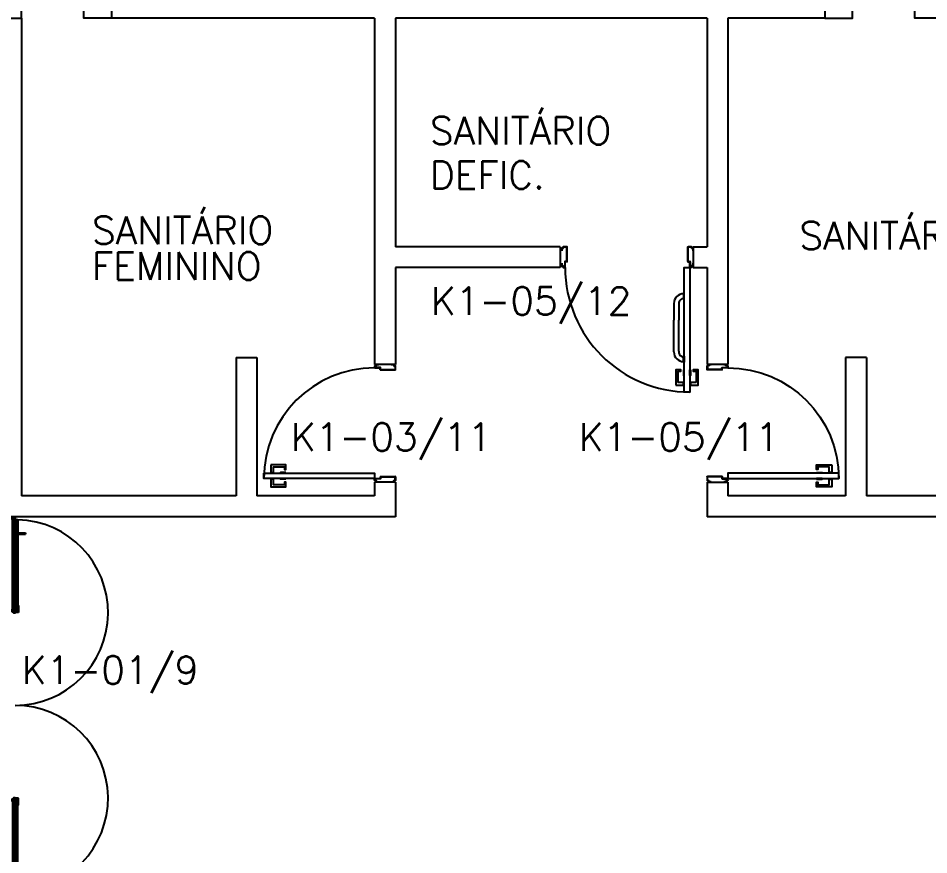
# Model space of a CAD drawing. Header units: millimetres. Extents: x 2801 to 3319, y 1187 to 1422.
# Drawn here: x 3045.7 to 3052.27, y 1351.36 to 1357.4 of the extents above; entities that cross this region are included whole.
import ezdxf

# ---------------------------------------------------------------- set-up
doc = ezdxf.new("R2010")
doc.units = ezdxf.units.MM
for name, color, linetype in [('AR-ALV', 2, 'Continuous'), ('AR-ESTC', 3, 'Continuous'), ('AR-PORTA', 1, 'Continuous'), ('AR-VIDRO', 1, 'Continuous'), ('ENDEREÇO', 2, 'Continuous'), ('maçaneta', 1, 'Continuous'), ('montantes', 1, 'Continuous'), ('mov', 1, 'Continuous'), ('PM-PERFIL U-C', 2, 'Continuous'), ('PM-PUXADOR-V', 1, 'Continuous'), ('pm1', 2, 'Continuous'), ('pm2', 2, 'Continuous'), ('TEXTO', 2, 'Continuous')]:
    doc.layers.add(name, color=color, linetype=linetype)
doc.styles.add('UNB-100', font='simplex.shx', dxfattribs={"height": 0.2})
doc.styles.add('UNB1-100', font='simplex.shx', dxfattribs={"height": 0.2})

# ---------------------------------------------------------------- blocks, each defined once
blk = doc.blocks.new('PV1')
at = {"layer": 'AR-VIDRO'}
for p, q in [((0.6825, 0.02), (0.005, 0.02)), ((0.6825, 0.005), (0.005, 0.005)), ((0.0215, 0.0443), (0.0215, 0.0293)), ((0.0215, 0.0443), (0.6875, 0.0443)), ((0.0215, 0.0293), (0.6875, 0.0293)), ((2.7035, 0.0443), (2.0375, 0.0443)), ((2.7035, 0.0293), (2.0375, 0.0293)), ((2.0425, 0.02), (2.72, 0.02)), ((2.0425, 0.005), (2.72, 0.005)), ((2.7035, 0.0443), (2.7035, 0.0293))]:
    blk.add_line(p, q, dxfattribs=at)
at = {"layer": 'maçaneta'}
for p, q in [((0.1165, 0.0993), (0.1265, 0.0993)), ((0.1165, 0.0493), (0.1165, 0.0993)), ((0.1265, 0.0493), (0.1265, 0.0993)), ((2.5985, 0.0493), (2.5985, 0.0993)), ((2.6085, 0.0993), (2.5985, 0.0993)), ((2.6085, 0.0493), (2.6085, 0.0993)), ((0.1115, 0.0443), (0.1115, 0.0493)), ((0.1115, 0.0493), (0.1315, 0.0493)), ((0.1315, 0.0443), (0.1315, 0.0493)), ((2.6135, 0.0493), (2.5935, 0.0493)), ((2.5935, 0.0443), (2.5935, 0.0493)), ((2.6135, 0.0443), (2.6135, 0.0493))]:
    blk.add_line(p, q, dxfattribs=at)
at = {"layer": 'montantes'}
for p, q in [((0, 0), (0, 0.025)), ((0, 0.025), (0.02, 0.025)), ((0, 0), (0.02, 0)), ((0.005, 0.005), (0.005, 0.02)), ((0.02, 0.02), (0.02, 0.025)), ((0.02, 0), (0.02, 0.005)), ((0.6425, 0.0493), (0.6925, 0.0493)), ((0.6425, 0.025), (0.6925, 0.025)), ((0.6875, 0.025), (0.6675, 0.025)), ((0.6675, 0.02), (0.6675, 0.025)), ((0.6675, 0), (0.6675, 0.005)), ((0.6875, 0), (0.6675, 0)), ((0.6825, 0.005), (0.6825, 0.02)), ((0.6875, 0.0443), (0.6875, 0.0293)), ((0.6875, 0), (0.6875, 0.025)), ((0.6925, 0.0493), (0.6925, 0.025)), ((2.0325, 0.0493), (2.0325, 0.025)), ((2.0825, 0.0493), (2.0325, 0.0493)), ((2.0825, 0.025), (2.0325, 0.025)), ((2.0375, 0.0443), (2.0375, 0.0293)), ((2.0375, 0.025), (2.0575, 0.025)), ((2.0375, 0), (2.0375, 0.025)), ((2.0375, 0), (2.0575, 0)), ((2.0425, 0.005), (2.0425, 0.02)), ((2.0575, 0.02), (2.0575, 0.025)), ((2.0575, 0), (2.0575, 0.005)), ((2.705, 0.02), (2.705, 0.025)), ((2.725, 0.025), (2.705, 0.025)), ((2.705, 0), (2.705, 0.005)), ((2.725, 0), (2.705, 0)), ((2.72, 0.005), (2.72, 0.02)), ((2.725, 0), (2.725, 0.025))]:
    blk.add_line(p, q, dxfattribs=at)
for centre in [(0.6925, 0.02), (2.0325, 0.02)]:
    blk.add_circle(centre, 0.005, dxfattribs=at)
for centre, start, end in [((0.6425, 0.0443), 90, 180), ((0.6425, 0.03), 180, 270), ((2.0825, 0.0443), 0, 90), ((2.0825, 0.03), 270, 0)]:
    blk.add_arc(centre, 0.005, start, end, dxfattribs=at)
at = {"layer": 'mov'}
for centre, start, end in [((0.692, 0.025), 0, 178.35472), ((2.033, 0.025), 1.64528, 180)]:
    blk.add_arc(centre, 0.6705, start, end, dxfattribs=at)
blk = doc.blocks.new('PM3')
at = {"layer": 'maçaneta'}
for points in [[(0.02, 0.825), (-0.035, 0.825), (-0.035, 0.715), (0, 0.715), (0, 0.725), (-0.02, 0.725), (-0.02, 0.8035, -0.414214), (-0.0185, 0.805), (0.02, 0.805)], [(0.125, 0.825), (0.07, 0.825), (0.07, 0.805), (0.1085, 0.805, -0.414214), (0.11, 0.8035), (0.11, 0.725), (0.09, 0.725), (0.09, 0.715), (0.125, 0.715)]]:
    blk.add_lwpolyline(points, format="xyb", close=True, dxfattribs=at)
for points in [[(0.02, 0.715), (0.02, 0.755), (0.025, 0.755), (0.025, 0.715)], [(0.07, 0.715), (0.07, 0.755), (0.065, 0.755), (0.065, 0.715)]]:
    blk.add_lwpolyline(points, close=True, dxfattribs=at)
at = {"layer": 'mov'}
blk.add_arc((0.025, 0.075), 0.8, 0, 90, dxfattribs=at)
at = {"layer": 'PM-PERFIL U-C'}
for p, q in [((0.01, 0.065), (0.01, 0.0735)), ((0.0115, 0.075), (0.0235, 0.075)), ((0.012, 0.073), (0.012, 0.0645)), ((0.023, 0.073), (0.012, 0.073)), ((0.023, 0.0335), (0.023, 0.073)), ((0.025, 0.0735), (0.025, 0.034)), ((0.825, 0.0735), (0.825, 0.034)), ((0.8385, 0.075), (0.8265, 0.075)), ((0.827, 0.073), (0.838, 0.073)), ((0.827, 0.0335), (0.827, 0.073)), ((0.838, 0.073), (0.838, 0.0645)), ((0.84, 0.065), (0.84, 0.0735)), ((0, 0.045), (0, 0.0635)), ((0.002, 0.045), (0, 0.045)), ((0.0015, 0.065), (0.01, 0.065)), ((0.002, 0.063), (0.002, 0.045)), ((0.0105, 0.063), (0.002, 0.063)), ((0.038, 0.032), (0.0245, 0.032)), ((0.0385, 0.034), (0.025, 0.034)), ((0.038, 0.032), (0.038, -0.073)), ((0.04, 0.0325), (0.04, -0.0735)), ((0.81, 0.0325), (0.81, -0.0735)), ((0.8115, 0.034), (0.825, 0.034)), ((0.812, 0.032), (0.8255, 0.032)), ((0.812, 0.032), (0.812, -0.073)), ((0.8395, 0.063), (0.848, 0.063)), ((0.8485, 0.065), (0.84, 0.065)), ((0.848, 0.063), (0.848, 0.045)), ((0.848, 0.045), (0.85, 0.045)), ((0.85, 0.045), (0.85, 0.0635)), ((0, -0.045), (0.002, -0.045)), ((0, -0.0635), (0, -0.045)), ((0.01, -0.065), (0.0015, -0.065)), ((0.002, -0.045), (0.002, -0.063)), ((0.002, -0.063), (0.0105, -0.063)), ((0.01, -0.0735), (0.01, -0.065)), ((0.012, -0.0645), (0.012, -0.073)), ((0.838, -0.0645), (0.838, -0.073)), ((0.848, -0.063), (0.8395, -0.063)), ((0.84, -0.0735), (0.84, -0.065)), ((0.84, -0.065), (0.8485, -0.065)), ((0.85, -0.045), (0.848, -0.045)), ((0.848, -0.045), (0.848, -0.063)), ((0.85, -0.0635), (0.85, -0.045)), ((0.0385, -0.075), (0.0115, -0.075)), ((0.012, -0.073), (0.038, -0.073)), ((0.8115, -0.075), (0.8385, -0.075)), ((0.838, -0.073), (0.812, -0.073))]:
    blk.add_line(p, q, dxfattribs=at)
for centre, start, end in [((0.0115, 0.0735), 90, 180), ((0.0235, 0.0735), 360, 90), ((0.8265, 0.0735), 90, 180), ((0.8385, 0.0735), 0, 90), ((0.0015, 0.0635), 90, 180), ((0.0105, 0.0645), 270, 0), ((0.0245, 0.0335), 180, 270), ((0.0385, 0.0325), 0, 90), ((0.8115, 0.0325), 90, 180), ((0.8255, 0.0335), 270, 0), ((0.8395, 0.0645), 180, 270), ((0.8485, 0.0635), 0, 90), ((0.0015, -0.0635), 180, 270), ((0.0105, -0.0645), 0, 90), ((0.8395, -0.0645), 90, 180), ((0.8485, -0.0635), 270, 0), ((0.0115, -0.0735), 180, 270), ((0.0385, -0.0735), 269.93864, 0), ((0.8115, -0.0735), 180, 270.06136), ((0.8385, -0.0735), 270, 0)]:
    blk.add_arc(centre, 0.0015, start, end, dxfattribs=at)
at = {"layer": 'pm1'}
blk.add_lwpolyline([(0.065, 0.875), (0.065, 0.075), (0.025, 0.075), (0.025, 0.875)], close=True, dxfattribs=at)
blk = doc.blocks.new('marco-d')
at = {"layer": 'PM-PERFIL U-C'}
for p, q in [((-0.0135, 0), (-0.0015, 0)), ((-0.025, -0.03), (-0.025, -0.0115)), ((-0.023, -0.03), (-0.025, -0.03)), ((-0.0235, -0.01), (-0.015, -0.01)), ((-0.0145, -0.012), (-0.023, -0.012)), ((-0.023, -0.012), (-0.023, -0.03)), ((-0.015, -0.01), (-0.015, -0.0015)), ((-0.002, -0.002), (-0.013, -0.002)), ((-0.013, -0.002), (-0.013, -0.0105)), ((-0.002, -0.0415), (-0.002, -0.002)), ((0.013, -0.043), (-0.0005, -0.043)), ((0, -0.0015), (0, -0.041)), ((0.0135, -0.041), (0, -0.041)), ((0.013, -0.043), (0.013, -0.148)), ((0.015, -0.0425), (0.015, -0.1485)), ((-0.025, -0.1385), (-0.025, -0.12)), ((-0.025, -0.12), (-0.023, -0.12)), ((-0.023, -0.12), (-0.023, -0.138)), ((-0.015, -0.14), (-0.0235, -0.14)), ((-0.023, -0.138), (-0.0145, -0.138)), ((-0.015, -0.1485), (-0.015, -0.14)), ((0.0135, -0.15), (-0.0135, -0.15)), ((-0.013, -0.1395), (-0.013, -0.148)), ((-0.013, -0.148), (0.013, -0.148))]:
    blk.add_line(p, q, dxfattribs=at)
for centre, start, end in [((-0.0135, -0.0015), 90, 180), ((-0.0015, -0.0015), 360, 90), ((-0.0235, -0.0115), 90, 180), ((-0.0145, -0.0105), 270, 0), ((-0.0005, -0.0415), 180, 270), ((0.0135, -0.0425), 0, 90), ((-0.0235, -0.1385), 180, 270), ((-0.0135, -0.1485), 180, 270), ((-0.0145, -0.1395), 0, 90), ((0.0135, -0.1485), 269.93864, 0)]:
    blk.add_arc(centre, 0.0015, start, end, dxfattribs=at)
blk = doc.blocks.new('marco-e')
at = {"layer": 'PM-PERFIL U-C'}
for p, q in [((-0.015, -0.0425), (-0.015, -0.1485)), ((-0.0135, -0.041), (0, -0.041)), ((-0.013, -0.043), (0.0005, -0.043)), ((-0.013, -0.043), (-0.013, -0.148)), ((0, -0.0015), (0, -0.041)), ((0.0135, 0), (0.0015, 0)), ((0.002, -0.0415), (0.002, -0.002)), ((0.002, -0.002), (0.013, -0.002)), ((0.013, -0.002), (0.013, -0.0105)), ((0.0145, -0.012), (0.023, -0.012)), ((0.015, -0.01), (0.015, -0.0015)), ((0.0235, -0.01), (0.015, -0.01)), ((0.023, -0.012), (0.023, -0.03)), ((0.023, -0.03), (0.025, -0.03)), ((0.025, -0.03), (0.025, -0.0115)), ((0.025, -0.12), (0.023, -0.12)), ((0.023, -0.12), (0.023, -0.138)), ((0.025, -0.1385), (0.025, -0.12)), ((-0.0135, -0.15), (0.0135, -0.15)), ((0.013, -0.148), (-0.013, -0.148)), ((0.013, -0.1395), (0.013, -0.148)), ((0.023, -0.138), (0.0145, -0.138)), ((0.015, -0.14), (0.0235, -0.14)), ((0.015, -0.1485), (0.015, -0.14))]:
    blk.add_line(p, q, dxfattribs=at)
for centre, start, end in [((-0.0135, -0.0425), 90, 180), ((0.0015, -0.0015), 90, 180), ((0.0005, -0.0415), 270, 0), ((0.0145, -0.0105), 180, 270), ((0.0135, -0.0015), 0, 90), ((0.0235, -0.0115), 0, 90), ((-0.0135, -0.1485), 180, 270.06136), ((0.0145, -0.1395), 90, 180), ((0.0135, -0.1485), 270, 0), ((0.0235, -0.1385), 270, 0)]:
    blk.add_arc(centre, 0.0015, start, end, dxfattribs=at)
blk = doc.blocks.new('PM4')
at = {"layer": 'maçaneta'}
for points in [[(0.02, 1), (-0.035, 1), (-0.035, 0.89), (0, 0.89), (0, 0.9), (-0.02, 0.9), (-0.02, 0.9785, -0.414214), (-0.0185, 0.98), (0.02, 0.98)], [(0.125, 1), (0.07, 1), (0.07, 0.98), (0.1085, 0.98, -0.414214), (0.11, 0.9785), (0.11, 0.9), (0.09, 0.9), (0.09, 0.89), (0.125, 0.89)]]:
    blk.add_lwpolyline(points, format="xyb", close=True, dxfattribs=at)
for points in [[(0.02, 0.89), (0.02, 0.93), (0.025, 0.93), (0.025, 0.89)], [(0.07, 0.89), (0.07, 0.93), (0.065, 0.93), (0.065, 0.89)]]:
    blk.add_lwpolyline(points, close=True, dxfattribs=at)
at = {"layer": 'mov'}
blk.add_arc((0.025, 0.15), 0.9, 0, 90, dxfattribs=at)
at = {"layer": 'PM-PUXADOR-V'}
for p, q in [((0.105, 0.755), (0.105, 0.53)), ((0.14, 0.76), (0.14, 0.755)), ((0.14, 0.755), (0.14, 0.53)), ((0.105, 0.415), (0.105, 0.53)), ((0.14, 0.415), (0.14, 0.53)), ((0.105, 0.41), (0.105, 0.415)), ((0.14, 0.41), (0.14, 0.415))]:
    blk.add_line(p, q, dxfattribs=at)
for points in [[(0.065, 0.835), (0.07, 0.835), (0.07, 0.79), (0.065, 0.79)], [(0.065, 0.335), (0.07, 0.335), (0.07, 0.38), (0.065, 0.38)]]:
    blk.add_lwpolyline(points, close=True, dxfattribs=at)
blk.add_lwpolyline([(0.105, 0.755), (0.105, 0.76, 0.414214), (0.07, 0.795)], format="xyb", dxfattribs=at)
for centre, radius, start, end in [((0.07, 0.76), 0.07, 0, 90), ((0.07, 0.41), 0.035, 270, 0), ((0.07, 0.41), 0.07, 270, 0)]:
    blk.add_arc(centre, radius, start, end, dxfattribs=at)
at = {"layer": 'pm2'}
blk.add_lwpolyline([(0.065, 1.05), (0.065, 0.15), (0.025, 0.15), (0.025, 1.05)], close=True, dxfattribs=at)
at = {"layer": 'pm1'}
for name, p in [('marco-d', (0.025, 0.15)), ('marco-e', (0.925, 0.15))]:
    blk.add_blockref(name, p, dxfattribs=at)

msp = doc.modelspace()

# ---------------------------------------------------------------- linework, layer by layer
at = {"layer": 'AR-ALV'}
for p, q in [((3045.7249, 1357.3998), (3045.7249, 1353.9498)), ((3048.2749, 1357.3998), (3046.3749, 1357.3998)), ((3048.2749, 1357.3998), (3048.2749, 1354.8998)), ((3048.4249, 1357.3998), (3048.4249, 1355.7498)), ((3050.6749, 1357.3998), (3048.4249, 1357.3998)), ((3050.6749, 1357.3998), (3050.6749, 1355.7498)), ((3050.8249, 1357.3998), (3050.8249, 1354.8998)), ((3051.5249, 1357.3998), (3050.8249, 1357.3998)), ((3049.6149, 1355.7498), (3048.4249, 1355.7498)), ((3049.6149, 1355.7498), (3049.6149, 1355.5998)), ((3050.5749, 1355.7498), (3050.5749, 1355.5998)), ((3050.5749, 1355.7498), (3050.6749, 1355.7498)), ((3048.4249, 1355.5998), (3048.4249, 1354.8998)), ((3049.6149, 1355.5998), (3048.4249, 1355.5998)), ((3050.5749, 1355.5998), (3050.6749, 1355.5998)), ((3050.6749, 1355.5998), (3050.6749, 1354.8998)), ((3047.2749, 1354.9498), (3047.4249, 1354.9498)), ((3047.2749, 1354.9498), (3047.2749, 1353.9498)), ((3047.4249, 1354.9498), (3047.4249, 1353.9498)), ((3051.6749, 1354.9498), (3051.6749, 1353.9498)), ((3051.8249, 1354.9498), (3051.6749, 1354.9498)), ((3051.8249, 1354.9498), (3051.8249, 1353.9498)), ((3048.4249, 1354.8998), (3048.2749, 1354.8998)), ((3050.8249, 1354.8998), (3050.6749, 1354.8998)), ((3048.4249, 1354.0498), (3048.2749, 1354.0498)), ((3048.2749, 1354.0498), (3048.2749, 1353.9498)), ((3048.4249, 1354.0498), (3048.4249, 1353.7998)), ((3050.6749, 1354.0498), (3050.6749, 1353.7998)), ((3050.6749, 1354.0498), (3050.8249, 1354.0498)), ((3050.8249, 1354.0498), (3050.8249, 1353.9498)), ((3047.2749, 1353.9498), (3045.7249, 1353.9498)), ((3048.2749, 1353.9498), (3047.4249, 1353.9498)), ((3051.6749, 1353.9498), (3050.8249, 1353.9498)), ((3053.6749, 1353.9498), (3051.8249, 1353.9498)), ((3048.4249, 1353.7998), (3045.5249, 1353.7998)), ((3055.1249, 1353.7998), (3050.6749, 1353.7998))]:
    msp.add_line(p, q, dxfattribs=at)
at = {"layer": 'AR-ESTC'}
for points in [[(3045.7249, 1357.9998), (3045.5249, 1357.9998), (3045.5249, 1357.3998), (3045.7249, 1357.3998)], [(3046.1749, 1357.9998), (3046.3749, 1357.9998), (3046.3749, 1357.3998), (3046.1749, 1357.3998)], [(3051.7249, 1357.9998), (3051.5249, 1357.9998), (3051.5249, 1357.3998), (3051.7249, 1357.3998)], [(3052.1749, 1357.9998), (3052.3749, 1357.9998), (3052.3749, 1357.3998), (3052.1749, 1357.3998)]]:
    msp.add_lwpolyline(points, close=True, dxfattribs=at)

# ---------------------------------------------------------------- block references
at = {"layer": 'AR-PORTA'}
for name, p, rotation in [('PM4', (3050.5749, 1355.7498), 180), ('PM3', (3048.3499, 1354.0498), 90), ('PV1', (3045.6549, 1353.7998), 270)]:
    msp.add_blockref(name, p, dxfattribs=dict(at, rotation=rotation))
at = {"layer": 'AR-PORTA', "xscale": -1, "rotation": 270}
msp.add_blockref('PM3', (3050.7499, 1354.0498), dxfattribs=at)

# ---------------------------------------------------------------- texts
at = {"layer": 'ENDEREÇO', "style": 'UNB1-100'}
for s, p in [('K1-05/12', (3048.6799, 1355.2584)), ('K1-03/11', (3047.6688, 1354.2762)), ('K1-05/11', (3049.7471, 1354.2762)), ('K1-01/9', (3045.7266, 1352.5925))]:
    msp.add_text(s, height=0.2, dxfattribs=at).set_placement(p)
at = {"layer": 'TEXTO', "style": 'UNB-100'}
for s, p in [('SANITÁRIO', (3048.6731, 1356.4867)), ('DEFIC.', (3048.6731, 1356.1667)), ('SANITÁRIO', (3046.2334, 1355.7688)), ('SANITÁRIO', (3051.3398, 1355.7293)), ('FEMININO', (3046.2334, 1355.5094))]:
    msp.add_text(s, height=0.2, dxfattribs=at).set_placement(p)

doc.saveas('drawing.dxf')
